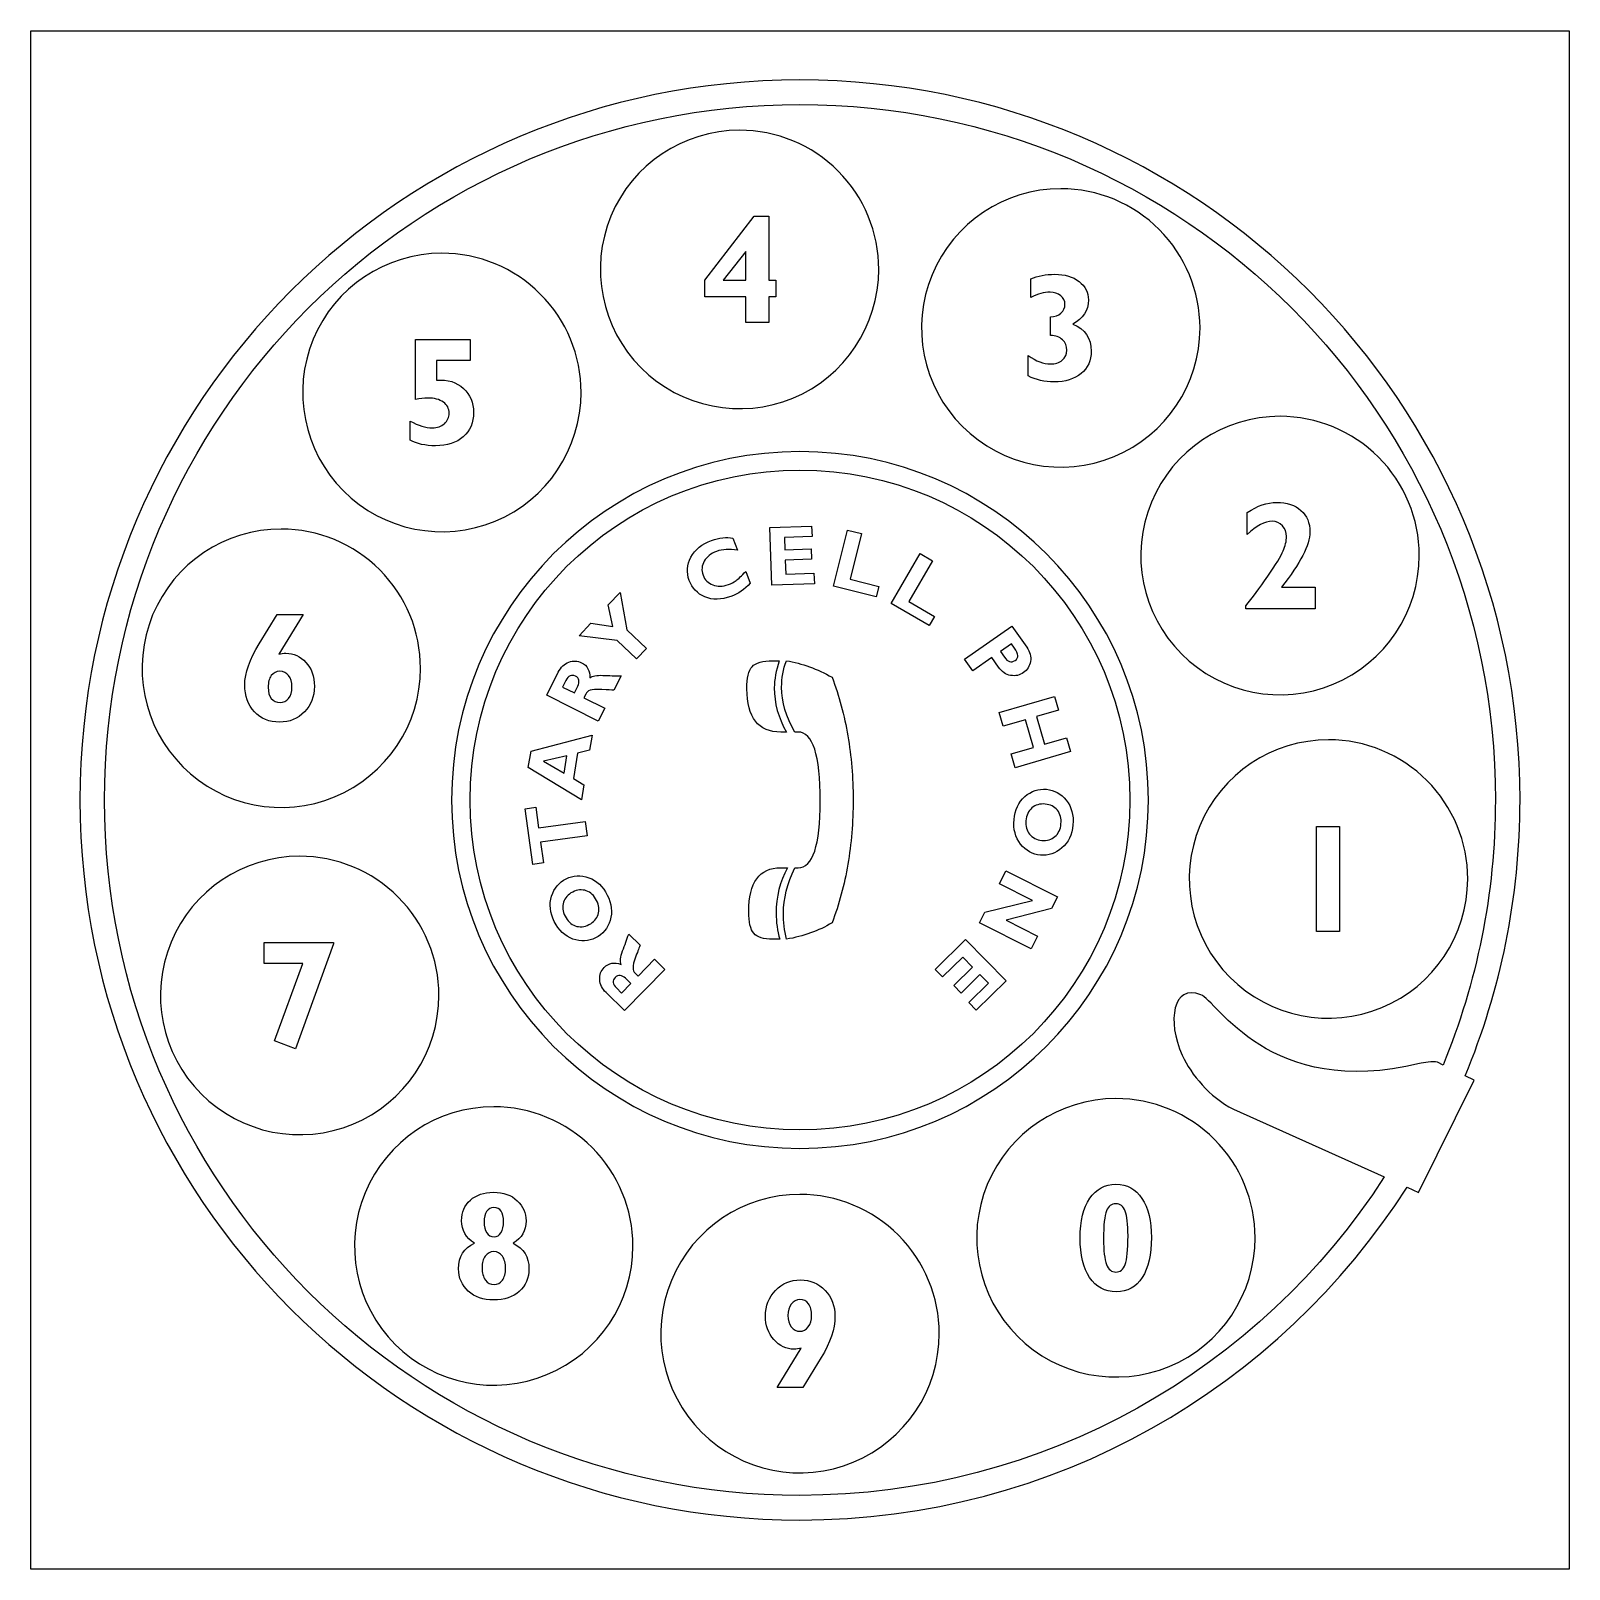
# Model space of a CAD drawing. Extents: x 20 to 70, y 227 to 277.
import ezdxf

# ---------------------------------------------------------------- set-up
doc = ezdxf.new("R2010")
doc.units = 0
doc.layers.add('Layer_1', color=7, linetype='CONTINUOUS')

msp = doc.modelspace()

# ---------------------------------------------------------------- linework, layer by layer
at = {"layer": 'Layer_1', "color": 7}
for p, q in [((20, 277), (70, 277)), ((20, 227), (20, 277)), ((70, 277), (70, 227)), ((44.999741, 275.400378), (44.999741, 275.400378)), ((44.999741, 274.599391), (44.999741, 274.599391)), ((43.035732, 273.767323), (43.035732, 273.767323)), ((53.475636, 271.86636), (53.475636, 271.86636)), ((41.905361, 268.899715), (43.509365, 270.970028)), ((43.509365, 270.970028), (43.990322, 270.970028)), ((43.990322, 270.970028), (43.990322, 268.899715)), ((33.361248, 269.76891), (33.361248, 269.76891)), ((43.235928, 269.829891), (42.505947, 268.899715)), ((43.235928, 268.899715), (43.235928, 269.829891)), ((41.905361, 268.355282), (41.905361, 268.899715)), ((42.505947, 268.899715), (43.235928, 268.899715)), ((43.990322, 268.899715), (44.219814, 268.899715)), ((44.219814, 268.899715), (44.219814, 268.355282)), ((52.502735, 268.336636), (52.502735, 268.937222)), ((43.235928, 268.355282), (41.905361, 268.355282)), ((43.235928, 267.515438), (43.235928, 268.355282)), ((44.219814, 268.355282), (43.990322, 268.355282)), ((43.990322, 268.355282), (43.990322, 267.515438)), ((43.990322, 267.515438), (43.235928, 267.515438)), ((53.142384, 267.101284), (53.142384, 267.70187)), ((53.142384, 267.101284), (53.142384, 267.101284)), ((32.507977, 265.020935), (32.507977, 266.966736)), ((32.507977, 266.966736), (34.277996, 266.966732)), ((34.277996, 266.966732), (34.277996, 266.280697)), ((34.277996, 266.280697), (33.186687, 266.280697)), ((33.186687, 266.280697), (33.186687, 265.645931)), ((52.417286, 265.780483), (52.417286, 266.442104)), ((32.332195, 263.695248), (32.332195, 264.315365)), ((60.60017, 264.469349), (60.60017, 264.469349)), ((44.999783, 263.324201), (44.999783, 263.324201)), ((44.999783, 262.724591), (44.999783, 262.724591)), ((59.535717, 260.63202), (59.535717, 261.347352)), ((28.14172, 260.806523), (28.14172, 260.806523)), ((42.820156, 260.513695), (42.963625, 260.12151)), ((44.015564, 260.853859), (45.378916, 260.903613)), ((44.08394, 258.979253), (44.015564, 260.853859)), ((45.391446, 260.560091), (44.495069, 260.527381)), ((44.495069, 260.527381), (44.50938, 260.134211)), ((45.378916, 260.903613), (45.391446, 260.560091)), ((46.090748, 258.952851), (46.546301, 260.772549)), ((46.546301, 260.772549), (46.999596, 260.65907)), ((46.999596, 260.65907), (46.627528, 259.17283)), ((44.50938, 260.134211), (45.364151, 260.165403)), ((45.364151, 260.165403), (45.37668, 259.821882)), ((47.964381, 258.384018), (48.906248, 260.006274)), ((48.906248, 260.006274), (49.310354, 259.77165)), ((45.37668, 259.821882), (44.5219, 259.79069)), ((44.5219, 259.79069), (44.538376, 259.339818)), ((49.310354, 259.77165), (48.541088, 258.446672)), ((43.239781, 259.429011), (43.38048, 259.044393)), ((43.239811, 259.42901), (43.239781, 259.429011)), ((45.466075, 259.029695), (44.08394, 258.979253)), ((44.538376, 259.339818), (45.453545, 259.373217)), ((45.453545, 259.373217), (45.466075, 259.029695)), ((46.627528, 259.17283), (47.561421, 258.939023)), ((38.766951, 258.338477), (39.153663, 258.748978)), ((39.153663, 258.748978), (39.373507, 257.525409)), ((47.477987, 258.605562), (46.090748, 258.952851)), ((47.561421, 258.939023), (47.477987, 258.605562)), ((60.646557, 258.91327), (61.74519, 258.913265)), ((61.74519, 258.913265), (61.74519, 258.217464)), ((27.421505, 257.074173), (28.009884, 258.028763)), ((28.009884, 258.028763), (28.849728, 258.028759)), ((28.849728, 258.028759), (28.061153, 256.739697)), ((38.915192, 257.63617), (38.766951, 258.338477)), ((49.201098, 257.665987), (47.964381, 258.384018)), ((48.541088, 258.446672), (49.373699, 257.963265)), ((59.491772, 258.217464), (59.491772, 258.312684)), ((61.74519, 258.217464), (59.491772, 258.217464)), ((37.818582, 257.331774), (38.207132, 257.744229)), ((38.207132, 257.744229), (38.915192, 257.63617)), ((39.373507, 257.525409), (40.011732, 256.924165)), ((49.373699, 257.963265), (49.201098, 257.665987)), ((50.351036, 256.575493), (51.886022, 257.653741)), ((51.886022, 257.653741), (52.366875, 256.969203)), ((39.053081, 257.18528), (37.818582, 257.331774)), ((39.691316, 256.584036), (39.053081, 257.18528)), ((51.873627, 257.073773), (51.51762, 256.823699)), ((51.968521, 256.938625), (51.873627, 257.073773)), ((40.011732, 256.924165), (39.691316, 256.584036)), ((44.120124, 256.524605), (44.327981, 256.524605)), ((50.61963, 256.193118), (50.351036, 256.575493)), ((51.236041, 256.626117), (50.61963, 256.193118)), ((51.449839, 256.321755), (51.236041, 256.626117)), ((51.51762, 256.823699), (51.642657, 256.645697)), ((36.768375, 255.406921), (37.144957, 256.155418)), ((39.182774, 256.032042), (38.951631, 255.572628)), ((37.391651, 255.880972), (37.285464, 255.669857)), ((37.285464, 255.669857), (37.666907, 255.477947)), ((37.666907, 255.477947), (37.777953, 255.698658)), ((28.100216, 255.169872), (28.100216, 255.169872)), ((38.444108, 254.563833), (36.768375, 255.406921)), ((38.034335, 255.443396), (37.973993, 255.323445)), ((37.973993, 255.323445), (38.654122, 254.981264)), ((51.474245, 254.846078), (53.276264, 255.367175)), ((53.276264, 255.367175), (53.406071, 254.918282)), ((38.654122, 254.981264), (38.444108, 254.563833)), ((51.604051, 254.397185), (51.474245, 254.846078)), ((52.332858, 254.607936), (51.604051, 254.397185)), ((52.592471, 253.71015), (52.332858, 254.607936)), ((53.406071, 254.918282), (52.682427, 254.709023)), ((52.682427, 254.709023), (52.942041, 253.811237)), ((36.25866, 253.592351), (38.244486, 254.110441)), ((38.244486, 254.110441), (38.163205, 253.614859)), ((44.558108, 254.208489), (44.379945, 254.208489)), ((44.558108, 254.208489), (44.558108, 254.208489)), ((44.936703, 254.208489), (44.832775, 254.208489)), ((52.942041, 253.811237), (53.665695, 254.020495)), ((53.665695, 254.020495), (53.795502, 253.571602)), ((36.170833, 253.057013), (36.25866, 253.592351)), ((37.772496, 253.522424), (37.636736, 252.694246)), ((38.163205, 253.614859), (37.772496, 253.522424)), ((51.863665, 253.499399), (52.592471, 253.71015)), ((53.795502, 253.571602), (51.993472, 253.050505)), ((62.175934, 253.956974), (62.175934, 253.956974)), ((37.899675, 252.007526), (36.170833, 253.057013)), ((37.426842, 253.438947), (36.658444, 253.258756)), ((36.658444, 253.258756), (37.333436, 252.86916)), ((37.333436, 252.86916), (37.426842, 253.438947)), ((51.993472, 253.050505), (51.863665, 253.499399)), ((37.636736, 252.694246), (37.97986, 252.496483)), ((37.97986, 252.496483), (37.899675, 252.007526)), ((36.070653, 251.715851), (36.411142, 251.763078)), ((36.32155, 249.906994), (36.070653, 251.715851)), ((36.411142, 251.763078), (36.504482, 251.090077)), ((36.504482, 251.090077), (38.022066, 251.300556)), ((38.022066, 251.300556), (38.086274, 250.837702)), ((52.342959, 251.32793), (52.342959, 251.32793)), ((53.871459, 251.189071), (53.871459, 251.189071)), ((61.782867, 247.727062), (61.782867, 251.137707)), ((61.782867, 251.137707), (62.537262, 251.137707)), ((62.537262, 251.137707), (62.537262, 247.727062)), ((38.086274, 250.837702), (36.5687, 250.627222)), ((36.5687, 250.627222), (36.662039, 249.954222)), ((28.739166, 250.17191), (28.739166, 250.17191)), ((36.662039, 249.954222), (36.32155, 249.906994)), ((44.372521, 249.79896), (44.595225, 249.79896)), ((44.832775, 249.79896), (44.936703, 249.79896)), ((51.478407, 249.279838), (51.688678, 249.697141)), ((51.688678, 249.697141), (53.363887, 248.853046)), ((52.551643, 248.739061), (51.478407, 249.279838)), ((38.387884, 248.736365), (38.387954, 248.736364)), ((51.01195, 248.354095), (52.551643, 248.739061)), ((53.363887, 248.853046), (53.171141, 248.470518)), ((37.015431, 248.049573), (37.015401, 248.049575)), ((46.042797, 248.009909), (46.042797, 248.009909)), ((50.834917, 248.002744), (51.01195, 248.354095)), ((52.510126, 247.158649), (50.834917, 248.002744)), ((53.171141, 248.470518), (51.696318, 248.091957)), ((51.696318, 248.091957), (52.720387, 247.575953)), ((39.432643, 247.644669), (39.800155, 247.284912)), ((52.720387, 247.575953), (52.510126, 247.158649)), ((62.537262, 247.727062), (61.782867, 247.727062)), ((27.58194, 246.691021), (27.58194, 247.372173)), ((27.58194, 247.372173), (29.837799, 247.372173)), ((29.837799, 247.330673), (28.60733, 243.917587)), ((29.837799, 247.372173), (29.837799, 247.330673)), ((44.342827, 247.475421), (44.112701, 247.475421)), ((44.342827, 247.475421), (44.342827, 247.475421)), ((49.394971, 246.493971), (50.381483, 247.463326)), ((50.381483, 247.463326), (51.696226, 246.125316)), ((28.841705, 246.691021), (27.58194, 246.691021)), ((27.926178, 244.176373), (28.841705, 246.691021)), ((39.740603, 246.277771), (40.273193, 246.821834)), ((40.273193, 246.821834), (40.607117, 246.494953)), ((50.289105, 246.890625), (49.635907, 246.248781)), ((49.99522, 245.969319), (50.60532, 246.568814)), ((50.60532, 246.568814), (50.289105, 246.890625)), ((39.201455, 245.726987), (39.500153, 246.032123)), ((40.607117, 246.494953), (39.294909, 245.154463)), ((39.500153, 246.032123), (39.323596, 246.204957)), ((39.644652, 246.371699), (39.740603, 246.277771)), ((49.635907, 246.248781), (49.394971, 246.493971)), ((50.846247, 246.323624), (50.236147, 245.72413)), ((50.482199, 245.414328), (51.121994, 246.042996)), ((51.696226, 246.125316), (50.723135, 245.169137)), ((51.121994, 246.042996), (50.846247, 246.323624)), ((39.294909, 245.154463), (38.69616, 245.740593)), ((39.03254, 245.892316), (39.201455, 245.726987)), ((50.236147, 245.72413), (49.99522, 245.969319)), ((50.723135, 245.169137), (50.482199, 245.414328)), ((28.60733, 243.917587), (27.926178, 244.176373)), ((65.900274, 243.387341), (65.719407, 243.476241)), ((66.907447, 242.892801), (66.618059, 243.034911)), ((65.104457, 239.247541), (66.907447, 242.892801)), ((35.045528, 242.029164), (35.045528, 242.029164)), ((55.267338, 242.295826), (55.267338, 242.295826)), ((59.083636, 241.948671), (63.988762, 239.748291)), ((55.269779, 239.515621), (55.269779, 239.515621)), ((44.999783, 239.181111), (44.999783, 239.181111)), ((64.72877, 239.416011), (65.104457, 239.247541)), ((34.420528, 237.596127), (34.420528, 237.596127)), ((35.055294, 237.806087), (35.055294, 237.806087)), ((55.269779, 236.656734), (55.269779, 236.656734)), ((35.055294, 236.250912), (35.055294, 236.250912)), ((44.997341, 234.733429), (44.997341, 234.733429)), ((44.252712, 232.904816), (45.038845, 234.184113)), ((45.688259, 233.878936), (45.087673, 232.904815)), ((45.087673, 232.904815), (44.252712, 232.904816)), ((70, 227), (20, 227))]:
    msp.add_line(p, q, dxfattribs=at)
for points in [[(44.999741, 275.400378), (32.081015, 275.400378), (21.59962, 264.918471), (21.59962, 251.999741)], [(68.40038, 251.999741), (68.40038, 264.918471), (57.918467, 275.400378), (44.999741, 275.400378)], [(22.400088, 251.999741), (22.400088, 264.486111), (32.513368, 274.599391), (44.999741, 274.599391)], [(44.999741, 274.599391), (57.486114, 274.599391), (67.599396, 264.486111), (67.599396, 251.999741)], [(43.035732, 273.767323), (41.205706, 273.767323), (39.555876, 272.664942), (38.855556, 270.974219)], [(46.2351, 272.442101), (45.386575, 273.290626), (44.235728, 273.767323), (43.035732, 273.767323)], [(47.560322, 269.242733), (47.560322, 270.442729), (47.083625, 271.593576), (46.2351, 272.442101)], [(53.475636, 271.86636), (51.64561, 271.86636), (49.99578, 270.763979), (49.29546, 269.073256)], [(56.675004, 270.541138), (55.826479, 271.389663), (54.675632, 271.86636), (53.475636, 271.86636)], [(38.855556, 270.974219), (38.155235, 269.283495), (38.54234, 267.337388), (39.836364, 266.043365)], [(58.000226, 267.34177), (58.000226, 268.541766), (57.523529, 269.692613), (56.675004, 270.541138)], [(33.361248, 269.76891), (31.531222, 269.76891), (29.881392, 268.666529), (29.181072, 266.975806)], [(36.560616, 268.443688), (35.712091, 269.292213), (34.561244, 269.76891), (33.361248, 269.76891)], [(44.767218, 265.062557), (46.457941, 265.762877), (47.560322, 267.412707), (47.560322, 269.242733)], [(49.29546, 269.073256), (48.595139, 267.382532), (48.982244, 265.436425), (50.276268, 264.142402)], [(52.502735, 268.937222), (52.728972, 269.036505), (52.988575, 269.086147), (53.281544, 269.086147)], [(53.281544, 269.086147), (53.605437, 269.086147), (53.868295, 269.008022), (54.070118, 268.851772)], [(53.127735, 268.502651), (52.937306, 268.502651), (52.728972, 268.447313), (52.502735, 268.336636)], [(53.474415, 268.390347), (53.383269, 268.465216), (53.267709, 268.502651), (53.127735, 268.502651)], [(54.070118, 268.851772), (54.271941, 268.69715), (54.372852, 268.496955), (54.372852, 268.251186)], [(37.885838, 265.24432), (37.885838, 266.444316), (37.409141, 267.595163), (36.560616, 268.443688)], [(53.611134, 268.107143), (53.611134, 268.221076), (53.565561, 268.315477), (53.474415, 268.390347)], [(53.481739, 267.821499), (53.568002, 267.901252), (53.611134, 267.996466), (53.611134, 268.107143)], [(54.372852, 268.251186), (54.372852, 267.911017), (54.204395, 267.648159), (53.867481, 267.462612)], [(53.142384, 267.70187), (53.283985, 267.70187), (53.397104, 267.741746), (53.481739, 267.821499)], [(53.528126, 266.957241), (53.433725, 267.046759), (53.305144, 267.094773), (53.142384, 267.101284)], [(53.867481, 267.462612), (54.266244, 267.306362), (54.465626, 267.014207), (54.465626, 266.586147)], [(55.207122, 263.161594), (56.897845, 263.861914), (58.000226, 265.511744), (58.000226, 267.34177)], [(29.181072, 266.975806), (28.480751, 265.285082), (28.867856, 263.338975), (30.16188, 262.044952)], [(53.523243, 266.29562), (53.622527, 266.380255), (53.672169, 266.489305), (53.672169, 266.622768)], [(53.672169, 266.622768), (53.672169, 266.756232), (53.624155, 266.867723), (53.528126, 266.957241)], [(54.465626, 266.586147), (54.465626, 266.283413), (54.355763, 266.0409), (54.136036, 265.858608)], [(39.836364, 266.043365), (41.130387, 264.749341), (43.076494, 264.362236), (44.767218, 265.062557)], [(52.417286, 266.442104), (52.674447, 266.26144), (52.914519, 266.171108), (53.137501, 266.171108)], [(53.137501, 266.171108), (53.295378, 266.171108), (53.423959, 266.212612), (53.523243, 266.29562)], [(33.186687, 265.645931), (33.55127, 265.670344), (33.843425, 265.580012), (34.063152, 265.374935)], [(53.252247, 265.587612), (52.95114, 265.587612), (52.67282, 265.651902), (52.417286, 265.780483)], [(54.136036, 265.858608), (53.916309, 265.677944), (53.621713, 265.587612), (53.252247, 265.587612)], [(32.89616, 265.062435), (32.775717, 265.062435), (32.646323, 265.048602), (32.507977, 265.020935)], [(33.411297, 264.930599), (33.287599, 265.01849), (33.115887, 265.062435), (32.89616, 265.062435)], [(34.063152, 265.374935), (34.282879, 265.169857), (34.392742, 264.910254), (34.392742, 264.596127)], [(35.092734, 261.064144), (36.783457, 261.764464), (37.885838, 263.414294), (37.885838, 265.24432)], [(33.596844, 264.571712), (33.596844, 264.723079), (33.534995, 264.842708), (33.411297, 264.930599)], [(33.443035, 264.229916), (33.545574, 264.321061), (33.596844, 264.434993), (33.596844, 264.571712)], [(34.392742, 264.596127), (34.392742, 264.26735), (34.280437, 264.004492), (34.055828, 263.807552)], [(32.332195, 264.315365), (32.59424, 264.16888), (32.835939, 264.095638), (33.057293, 264.095638)], [(33.057293, 264.095638), (33.213543, 264.095638), (33.342124, 264.140397), (33.443035, 264.229916)], [(50.276268, 264.142402), (51.570291, 262.848378), (53.516398, 262.461273), (55.207122, 263.161594)], [(60.60017, 264.469349), (58.770144, 264.469349), (57.120314, 263.366968), (56.419994, 261.676245)], [(63.799538, 263.144127), (62.951013, 263.992652), (61.800166, 264.469349), (60.60017, 264.469349)], [(33.157391, 263.512142), (32.826987, 263.512142), (32.551922, 263.573177), (32.332195, 263.695248)], [(34.055828, 263.807552), (33.832846, 263.610612), (33.533367, 263.512142), (33.157391, 263.512142)], [(44.999783, 263.324201), (38.749414, 263.324201), (33.675562, 258.250351), (33.675564, 251.999981)], [(56.324002, 251.999981), (56.324004, 258.250351), (51.250152, 263.324201), (44.999783, 263.324201)], [(65.12476, 259.944759), (65.12476, 261.144755), (64.648063, 262.295602), (63.799538, 263.144127)], [(34.275174, 251.999981), (34.275171, 257.926091), (39.073678, 262.724591), (44.999783, 262.724591)], [(44.999783, 262.724591), (50.925888, 262.724591), (55.724395, 257.926091), (55.724392, 251.999981)], [(30.16188, 262.044952), (31.455903, 260.750928), (33.40201, 260.363823), (35.092734, 261.064144)], [(56.419994, 261.676245), (55.719673, 259.985521), (56.106778, 258.039414), (57.400802, 256.745391)], [(59.535717, 261.347352), (59.869376, 261.563823), (60.187572, 261.672059), (60.490307, 261.672059)], [(60.490307, 261.672059), (60.825594, 261.672059), (61.089265, 261.585796), (61.281322, 261.41327)], [(60.35603, 261.056825), (60.107006, 261.056825), (59.833568, 260.915223), (59.535717, 260.63202)], [(60.675854, 260.912782), (60.587963, 261.008811), (60.481355, 261.056825), (60.35603, 261.056825)], [(61.281322, 261.41327), (61.475007, 261.240744), (61.57185, 261.003928), (61.57185, 260.702821)], [(28.14172, 260.806523), (26.311694, 260.806523), (24.661864, 259.704142), (23.961544, 258.013419)], [(31.341088, 259.481301), (30.492563, 260.329826), (29.341716, 260.806523), (28.14172, 260.806523)], [(42.12533, 260.435383), (42.3767, 260.527337), (42.608309, 260.553441), (42.820156, 260.513695)], [(61.57185, 260.702821), (61.57185, 260.291037), (61.263419, 259.69452), (60.646557, 258.91327)], [(60.810131, 260.568544), (60.810131, 260.702007), (60.765372, 260.816753), (60.675854, 260.912782)], [(60.705151, 260.094911), (60.775138, 260.257671), (60.810131, 260.415549), (60.810131, 260.568544)], [(41.455488, 259.890087), (41.586787, 260.13829), (41.810068, 260.320055), (42.12533, 260.435383)], [(42.291093, 260.079949), (42.103621, 260.011368), (41.968648, 259.9048), (41.886174, 259.760246)], [(42.963625, 260.12151), (42.706107, 260.163615), (42.48193, 260.149761), (42.291093, 260.079949)], [(60.19978, 259.269716), (60.466707, 259.657085), (60.635164, 259.93215), (60.705151, 260.094911)], [(41.398607, 259.138671), (41.30604, 259.39172), (41.325, 259.642192), (41.455488, 259.890087)], [(41.886174, 259.760246), (41.80423, 259.616841), (41.791699, 259.467373), (41.84858, 259.311844)], [(62.331656, 255.764583), (64.022379, 256.464903), (65.12476, 258.114733), (65.12476, 259.944759)], [(32.66631, 256.281933), (32.66631, 257.481929), (32.189613, 258.632776), (31.341088, 259.481301)], [(41.909916, 258.600808), (41.661611, 258.706333), (41.491174, 258.885621), (41.398607, 259.138671)], [(41.84858, 259.311844), (41.90579, 259.155475), (42.011426, 259.047802), (42.165488, 258.988826)], [(42.165488, 258.988826), (42.320402, 258.930158), (42.489494, 258.934345), (42.672763, 259.001386)], [(42.672763, 259.001386), (42.76356, 259.034602), (42.846685, 259.078356), (42.922139, 259.132649)], [(43.38048, 259.044393), (43.202964, 258.846961), (42.993568, 258.704113), (42.752292, 258.615849)], [(42.922139, 259.132649), (42.997291, 259.18778), (43.103182, 259.286567), (43.239811, 259.42901)], [(59.491772, 258.312684), (59.698477, 258.564963), (59.93448, 258.883973), (60.19978, 259.269716)], [(42.752292, 258.615849), (42.43955, 258.501444), (42.158758, 258.49643), (41.909916, 258.600808)], [(23.961544, 258.013419), (23.261223, 256.322695), (23.648328, 254.376588), (24.942352, 253.082565)], [(26.955196, 255.738724), (26.955196, 256.127721), (27.110632, 256.572871), (27.421505, 257.074173)], [(28.061153, 256.739697), (28.136023, 256.75923), (28.211707, 256.768997), (28.288204, 256.768997)], [(28.288204, 256.768997), (28.543738, 256.768997), (28.761837, 256.670527), (28.942501, 256.473587)], [(37.485651, 256.480046), (37.630308, 256.534531), (37.769411, 256.528181), (37.902959, 256.460994)], [(43.44459, 256.331596), (43.563365, 256.460268), (43.788543, 256.524605), (44.120124, 256.524605)], [(44.327981, 256.524605), (44.219103, 256.202922), (44.164665, 255.910933), (44.164665, 255.648638)], [(44.402215, 255.663485), (44.402215, 255.955474), (44.454179, 256.242514), (44.558108, 256.524605)], [(44.558108, 256.524605), (45.067851, 256.440473), (45.562747, 256.26231), (46.042797, 255.990117)], [(51.642657, 256.645697), (51.754315, 256.486741), (51.86948, 256.448941), (51.988152, 256.532299)], [(52.081792, 256.69328), (52.078008, 256.754294), (52.040251, 256.836076), (51.968521, 256.938625)], [(51.988152, 256.532299), (52.054837, 256.579125), (52.08605, 256.632786), (52.081792, 256.69328)], [(52.491835, 256.503979), (52.466058, 256.349124), (52.391637, 256.228474), (52.268573, 256.142029)], [(52.366875, 256.969203), (52.475965, 256.813909), (52.517619, 256.658834), (52.491835, 256.503979)], [(57.400802, 256.745391), (58.694825, 255.451367), (60.640932, 255.064262), (62.331656, 255.764583)], [(27.817013, 256.043896), (27.748654, 255.951123), (27.714474, 255.824169), (27.714474, 255.663036)], [(28.095333, 256.183056), (27.978146, 256.183056), (27.885372, 256.136669), (27.817013, 256.043896)], [(28.378536, 256.043896), (28.306921, 256.136669), (28.21252, 256.183056), (28.095333, 256.183056)], [(28.485958, 255.675243), (28.485958, 255.828238), (28.450151, 255.951123), (28.378536, 256.043896)], [(28.942501, 256.473587), (29.124793, 256.276647), (29.215939, 256.017044), (29.215939, 255.694779)], [(29.873206, 252.101757), (31.563929, 252.802077), (32.66631, 254.451907), (32.66631, 256.281933)], [(37.144957, 256.155418), (37.226628, 256.317753), (37.340193, 256.425962), (37.485651, 256.480046)], [(37.701268, 256.024323), (37.574921, 256.087892), (37.471716, 256.040108), (37.391651, 255.880972)], [(37.812628, 255.890134), (37.799939, 255.948617), (37.762819, 255.993347), (37.701268, 256.024323)], [(37.902959, 256.460994), (38.08768, 256.368056), (38.176144, 256.203297), (38.168353, 255.966716)], [(38.168353, 255.966716), (38.248581, 256.032572), (38.391572, 256.060839), (38.597325, 256.051517)], [(38.597325, 256.051517), (38.803477, 256.042999), (38.998627, 256.036508), (39.182774, 256.032042)], [(43.273851, 255.611521), (43.273851, 255.967846), (43.330764, 256.207871), (43.44459, 256.331596)], [(51.845432, 256.048273), (51.691303, 256.074566), (51.559439, 256.165727), (51.449839, 256.321755)], [(52.268573, 256.142029), (52.141111, 256.052496), (52.000064, 256.021244), (51.845432, 256.048273)], [(27.270138, 254.864701), (27.060177, 255.08931), (26.955196, 255.380651), (26.955196, 255.738724)], [(27.714474, 255.663036), (27.714474, 255.506786), (27.748654, 255.38553), (27.817013, 255.299267)], [(28.380978, 255.30415), (28.450965, 255.395295), (28.485958, 255.518993), (28.485958, 255.675243)], [(29.215939, 255.694779), (29.215939, 255.36112), (29.108517, 255.083613), (28.893673, 254.862259)], [(37.777953, 255.698658), (37.813375, 255.769028), (37.824933, 255.832854), (37.812628, 255.890134)], [(38.178159, 255.564942), (38.110038, 255.539091), (38.062097, 255.498576), (38.034335, 255.443396)], [(38.564342, 255.588605), (38.375413, 255.599487), (38.246686, 255.591599), (38.178159, 255.564942)], [(38.951631, 255.572628), (38.882772, 255.5732), (38.753676, 255.578526), (38.564342, 255.588605)], [(44.379945, 254.208489), (43.642549, 254.208489), (43.273851, 254.676166), (43.273851, 255.611521)], [(44.164665, 255.648638), (44.164665, 255.148792), (44.295812, 254.668743), (44.558108, 254.208489)], [(44.832775, 254.208489), (44.545735, 254.703386), (44.402215, 255.188384), (44.402215, 255.663485)], [(46.042797, 255.990117), (46.27045, 255.381394), (46.441189, 254.745452), (46.555015, 254.08229)], [(27.817013, 255.299267), (27.885372, 255.213004), (27.979773, 255.169872), (28.100216, 255.169872)], [(28.100216, 255.169872), (28.217403, 255.169872), (28.310991, 255.214631), (28.380978, 255.30415)], [(28.085567, 254.530228), (27.751908, 254.530228), (27.480099, 254.641719), (27.270138, 254.864701)], [(28.893673, 254.862259), (28.678829, 254.640905), (28.40946, 254.530228), (28.085567, 254.530228)], [(45.656778, 251.966607), (45.656778, 253.461195), (45.416753, 254.208489), (44.936703, 254.208489)], [(46.555015, 254.08229), (46.668842, 253.419129), (46.725755, 252.728748), (46.725755, 252.011148)], [(62.175934, 253.956974), (60.345908, 253.956974), (58.696078, 252.854593), (57.995758, 251.16387)], [(65.375302, 252.631752), (64.526777, 253.480277), (63.37593, 253.956974), (62.175934, 253.956974)], [(24.942352, 253.082565), (26.236375, 251.788541), (28.182482, 251.401436), (29.873206, 252.101757)], [(66.700524, 249.432384), (66.700524, 250.63238), (66.223827, 251.783227), (65.375302, 252.631752)], [(46.725755, 252.011148), (46.725755, 251.278701), (46.668842, 250.578422), (46.555015, 249.910312)], [(51.955158, 251.363162), (51.983875, 251.679648), (52.101781, 251.92871), (52.308879, 252.110346)], [(52.308879, 252.110346), (52.515936, 252.291983), (52.749627, 252.370977), (53.009952, 252.347328)], [(53.009952, 252.347328), (53.265815, 252.324082), (53.480634, 252.205242), (53.654409, 251.990806)], [(21.59962, 251.999741), (21.59962, 239.081011), (32.081015, 228.599621), (44.999741, 228.599621)], [(44.999741, 229.400601), (32.513368, 229.400601), (22.400088, 239.513371), (22.400088, 251.999741)], [(33.675564, 251.999981), (33.675562, 245.749611), (38.749414, 240.675761), (44.999783, 240.675761)], [(44.999783, 241.275371), (39.073678, 241.275371), (34.275171, 246.073871), (34.275174, 251.999981)], [(44.936703, 249.79896), (45.416753, 249.79896), (45.656778, 250.521509), (45.656778, 251.966607)], [(44.999783, 240.675761), (51.250152, 240.675761), (56.324004, 245.749611), (56.324002, 251.999981)], [(55.724392, 251.999981), (55.724395, 246.073871), (50.925888, 241.275371), (44.999783, 241.275371)], [(52.538416, 251.742979), (52.424234, 251.64369), (52.359081, 251.505341), (52.342959, 251.32793)], [(52.966339, 251.867249), (52.796058, 251.882715), (52.653417, 251.841292), (52.538416, 251.742979)], [(53.364846, 251.667901), (53.270341, 251.785249), (53.137505, 251.851699), (52.966339, 251.867249)], [(53.48231, 251.224424), (53.498412, 251.401835), (53.459257, 251.54966), (53.364846, 251.667901)], [(53.654409, 251.990806), (53.828104, 251.775477), (53.900454, 251.508233), (53.871459, 251.189071)], [(67.599396, 251.999741), (67.599396, 248.949311), (66.994593, 246.041651), (65.900274, 243.387341)], [(66.618059, 243.034911), (67.765366, 245.796611), (68.40038, 248.823991), (68.40038, 251.999741)], [(52.170137, 250.568357), (51.998386, 250.785307), (51.926726, 251.050242), (51.955158, 251.363162)], [(52.342959, 251.32793), (52.326935, 251.151411), (52.366173, 251.004477), (52.460671, 250.887129)], [(53.287101, 250.81205), (53.401204, 250.910447), (53.466273, 251.047905), (53.48231, 251.224424)], [(53.871459, 251.189071), (53.842516, 250.870802), (53.722825, 250.621903), (53.512384, 250.442373)], [(57.995758, 251.16387), (57.295437, 249.473146), (57.682542, 247.527039), (58.976566, 246.233016)], [(52.815565, 250.207702), (52.557031, 250.231186), (52.341889, 250.351404), (52.170137, 250.568357)], [(52.460671, 250.887129), (52.556068, 250.769699), (52.688907, 250.70325), (52.859188, 250.68778)], [(52.859188, 250.68778), (53.030354, 250.672228), (53.172992, 250.713651), (53.287101, 250.81205)], [(28.739166, 250.17191), (26.90914, 250.17191), (25.25931, 249.069529), (24.55899, 247.378806)], [(31.938534, 248.846688), (31.090009, 249.695213), (29.939162, 250.17191), (28.739166, 250.17191)], [(53.512384, 250.442373), (53.302816, 250.262762), (53.070543, 250.184538), (52.815565, 250.207702)], [(37.396342, 249.439861), (37.628501, 249.556028), (37.874703, 249.567109), (38.13495, 249.473105)], [(43.333238, 248.373658), (43.333238, 249.32386), (43.679666, 249.79896), (44.372521, 249.79896)], [(44.595225, 249.79896), (44.347776, 249.343655), (44.224052, 248.851233), (44.224052, 248.321694)], [(44.461603, 248.321694), (44.461603, 248.786897), (44.585327, 249.279319), (44.832775, 249.79896)], [(46.555015, 249.910312), (46.441189, 249.247151), (46.27045, 248.613683), (46.042797, 248.009909)], [(36.927515, 248.873443), (37.011104, 249.13649), (37.16738, 249.325296), (37.396342, 249.439861)], [(37.612015, 249.008766), (37.458313, 248.931855), (37.358862, 248.821532), (37.313664, 248.677798)], [(38.055776, 249.049128), (37.912845, 249.098729), (37.764925, 249.085275), (37.612015, 249.008766)], [(38.387954, 248.736364), (38.30864, 248.894874), (38.197914, 248.999128), (38.055776, 249.049128)], [(38.13495, 249.473105), (38.395197, 249.379103), (38.595621, 249.191605), (38.736222, 248.91061)], [(63.90742, 245.252208), (65.598143, 245.952528), (66.700524, 247.602358), (66.700524, 249.432384)], [(33.263756, 245.64732), (33.263756, 246.847316), (32.787059, 247.998163), (31.938534, 248.846688)], [(37.015401, 248.049575), (36.872396, 248.335373), (36.8431, 248.609996), (36.927515, 248.873443)], [(37.313664, 248.677798), (37.268446, 248.534064), (37.285494, 248.382942), (37.364808, 248.224431)], [(38.440293, 248.280596), (38.485123, 248.42513), (38.467653, 248.577053), (38.387884, 248.736365)], [(38.736222, 248.91061), (38.878431, 248.626413), (38.909341, 248.352591), (38.828953, 248.089145)], [(37.622114, 247.482276), (37.361066, 247.573875), (37.158838, 247.762974), (37.015431, 248.049573)], [(37.364808, 248.224431), (37.444517, 248.065121), (37.555642, 247.960066), (37.698182, 247.909265)], [(38.141942, 247.949627), (38.294845, 248.026138), (38.394296, 248.136461), (38.440293, 248.280596)], [(38.828953, 248.089145), (38.748559, 247.825699), (38.591483, 247.635492), (38.357725, 247.518523)], [(43.496554, 247.668431), (43.387677, 247.797104), (43.333238, 248.032179), (43.333238, 248.373658)], [(44.224052, 248.321694), (44.224052, 248.024756), (44.263644, 247.742665), (44.342827, 247.475421)], [(44.558108, 247.475421), (44.493771, 247.762461), (44.461603, 248.044552), (44.461603, 248.321694)], [(46.042797, 248.009909), (45.607288, 247.747614), (45.112392, 247.569451), (44.558108, 247.475421)], [(38.357725, 247.518523), (38.127964, 247.403558), (37.88276, 247.391475), (37.622114, 247.482276)], [(37.698182, 247.909265), (37.840313, 247.859263), (37.988233, 247.872717), (38.141942, 247.949627)], [(39.236276, 247.092794), (39.307008, 247.28662), (39.372464, 247.470579), (39.432643, 247.644669)], [(44.112701, 247.475421), (43.815763, 247.475421), (43.610381, 247.539758), (43.496554, 247.668431)], [(24.55899, 247.378806), (23.858669, 245.688082), (24.245774, 243.741975), (25.539798, 242.447952)], [(39.186783, 246.658328), (39.148441, 246.754771), (39.164939, 246.899593), (39.236276, 247.092794)], [(39.800155, 247.284912), (39.778673, 247.219483), (39.734388, 247.098103), (39.667301, 246.920773)], [(38.490343, 246.163793), (38.482376, 246.318166), (38.530678, 246.448767), (38.635248, 246.555597)], [(38.635248, 246.555597), (38.779902, 246.703368), (38.963747, 246.737611), (39.186783, 246.658328)], [(39.667301, 246.920773), (39.599537, 246.74407), (39.567957, 246.619027), (39.572562, 246.545645)], [(39.572562, 246.545645), (39.576176, 246.472893), (39.600206, 246.414912), (39.644652, 246.371699)], [(38.69616, 245.740593), (38.566299, 245.867713), (38.497693, 246.00878), (38.490343, 246.163793)], [(38.990035, 246.230848), (38.891096, 246.129775), (38.905264, 246.016931), (39.03254, 245.892316)], [(39.151708, 246.296185), (39.092117, 246.301848), (39.038226, 246.280069), (38.990035, 246.230848)], [(39.323596, 246.204957), (39.267321, 246.260064), (39.210025, 246.290473), (39.151708, 246.296185)], [(58.023752, 245.669381), (57.122862, 246.027201), (56.917431, 244.829491), (57.421206, 243.702571)], [(58.976566, 246.233016), (60.270589, 244.938992), (62.216696, 244.551887), (63.90742, 245.252208)], [(30.470652, 241.467144), (32.161375, 242.167464), (33.263756, 243.817294), (33.263756, 245.64732)], [(65.13753, 243.436441), (60.247504, 242.245481), (58.5455, 245.500671), (58.023752, 245.669381)], [(57.421206, 243.702571), (57.72499, 243.059911), (58.295765, 242.364701), (59.083636, 241.948671)], [(65.719407, 243.476241), (65.561678, 243.518441), (65.263289, 243.467241), (65.13753, 243.436441)], [(25.539798, 242.447952), (26.833821, 241.153928), (28.779928, 240.766823), (30.470652, 241.467144)], [(35.045528, 242.029164), (33.215502, 242.029164), (31.565672, 240.926783), (30.865352, 239.23606)], [(38.244896, 240.703942), (37.396371, 241.552467), (36.245524, 242.029164), (35.045528, 242.029164)], [(55.267338, 242.295826), (53.437312, 242.295826), (51.787482, 241.193445), (51.087162, 239.502722)], [(58.466706, 240.970604), (57.618181, 241.819129), (56.467334, 242.295826), (55.267338, 242.295826)], [(39.570118, 237.504574), (39.570118, 238.70457), (39.093421, 239.855417), (38.244896, 240.703942)], [(59.791928, 237.771236), (59.791928, 238.971232), (59.315231, 240.122079), (58.466706, 240.970604)], [(63.988762, 239.748291), (59.964942, 233.522651), (52.968054, 229.400601), (44.999741, 229.400601)], [(51.087162, 239.502722), (50.386841, 237.811998), (50.773946, 235.865891), (52.06797, 234.571868)], [(54.417728, 239.054195), (54.627689, 239.361812), (54.911706, 239.515621), (55.269779, 239.515621)], [(55.269779, 239.515621), (55.631107, 239.515621), (55.912683, 239.360185), (56.114506, 239.049313)], [(30.865352, 239.23606), (30.165031, 237.545336), (30.552136, 235.599229), (31.84616, 234.305206)], [(34.286251, 238.995052), (34.476681, 239.165951), (34.726518, 239.2514), (35.035763, 239.2514)], [(35.035763, 239.2514), (35.361284, 239.2514), (35.619259, 239.160254), (35.809689, 238.977962)], [(44.999783, 239.181111), (43.169757, 239.181111), (41.519927, 238.07873), (40.819607, 236.388007)], [(44.999741, 228.599621), (53.286927, 228.599621), (60.57088, 232.913071), (64.72877, 239.416011)], [(48.199151, 237.855889), (47.350626, 238.704414), (46.199779, 239.181111), (44.999783, 239.181111)], [(54.105228, 237.765133), (54.105228, 238.318518), (54.209395, 238.748206), (54.417728, 239.054195)], [(56.114506, 239.049313), (56.317957, 238.73844), (56.419682, 238.316077), (56.419682, 237.782223)], [(34.000607, 238.326107), (34.000607, 238.6028), (34.095822, 238.825781), (34.286251, 238.995052)], [(34.816038, 238.6264), (34.759071, 238.54502), (34.730588, 238.431902), (34.730588, 238.287045)], [(35.04553, 238.750912), (34.949501, 238.750912), (34.873004, 238.709408), (34.816038, 238.6264)], [(35.365355, 238.29681), (35.365355, 238.599545), (35.258747, 238.750912), (35.04553, 238.750912)], [(35.809689, 238.977962), (36.000118, 238.797298), (36.095333, 238.578385), (36.095333, 238.321224)], [(54.959721, 238.644039), (54.896241, 238.491044), (54.864501, 238.186682), (54.864501, 237.730953)], [(55.264896, 238.875973), (55.12655, 238.875973), (55.024825, 238.798662), (54.959721, 238.644039)], [(55.567631, 238.639156), (55.507411, 238.797034), (55.406499, 238.875973), (55.264896, 238.875973)], [(55.660401, 237.835934), (55.660401, 238.215165), (55.629478, 238.482906), (55.567631, 238.639156)], [(34.420528, 237.596127), (34.140581, 237.771908), (34.000607, 238.015234), (34.000607, 238.326107)], [(34.730588, 238.287045), (34.730588, 238.138933), (34.759885, 238.021745), (34.818478, 237.935482)], [(35.282345, 237.935482), (35.337685, 238.023373), (35.365355, 238.143815), (35.365355, 238.29681)], [(36.095333, 238.321224), (36.095333, 238.003841), (35.956987, 237.762142), (35.680294, 237.596127)], [(33.905392, 236.766048), (33.905392, 237.161556), (34.077104, 237.438249), (34.420528, 237.596127)], [(34.818478, 237.935482), (34.877071, 237.849219), (34.95601, 237.806087), (35.055294, 237.806087)], [(35.055294, 237.806087), (35.15295, 237.806087), (35.228634, 237.849219), (35.282345, 237.935482)], [(35.680294, 237.596127), (36.020463, 237.420346), (36.190548, 237.14528), (36.190548, 236.770931)], [(36.777014, 233.324398), (38.467737, 234.024718), (39.570118, 235.674548), (39.570118, 237.504574)], [(49.524373, 234.656521), (49.524373, 235.856517), (49.047676, 237.007364), (48.199151, 237.855889)], [(54.412846, 236.480953), (54.207767, 236.790198), (54.105228, 237.218258), (54.105228, 237.765133)], [(54.864501, 237.730953), (54.864501, 237.348466), (54.896241, 237.073401), (54.959721, 236.905758)], [(55.567631, 236.903316), (55.629478, 237.069332), (55.660401, 237.380205), (55.660401, 237.835934)], [(56.419682, 237.782223), (56.419682, 237.22721), (56.321212, 236.794267), (56.124271, 236.483395)], [(56.998824, 233.59106), (58.689547, 234.29138), (59.791928, 235.94121), (59.791928, 237.771236)], [(34.772091, 237.178646), (34.702104, 237.084245), (34.66711, 236.957292), (34.66711, 236.797787)], [(35.050411, 237.322689), (34.934851, 237.322689), (34.842078, 237.274675), (34.772091, 237.178646)], [(35.32629, 237.173763), (35.257931, 237.273047), (35.165971, 237.322689), (35.050411, 237.322689)], [(35.431271, 236.775814), (35.431271, 236.943457), (35.396277, 237.076107), (35.32629, 237.173763)], [(34.220333, 236.036068), (34.010372, 236.22487), (33.905392, 236.468197), (33.905392, 236.766048)], [(34.66711, 236.797787), (34.66711, 236.631771), (34.702917, 236.499121), (34.774532, 236.399837)], [(35.32629, 236.392513), (35.396277, 236.488542), (35.431271, 236.616309), (35.431271, 236.775814)], [(36.190548, 236.770931), (36.190548, 236.464942), (36.085568, 236.21836), (35.875607, 236.031185)], [(54.959721, 236.905758), (55.024828, 236.739742), (55.12818, 236.656734), (55.269779, 236.656734)], [(55.269779, 236.656734), (55.406498, 236.656734), (55.505782, 236.738928), (55.567631, 236.903316)], [(35.040646, 235.752865), (34.705359, 235.752865), (34.431922, 235.847266), (34.220333, 236.036068)], [(34.774532, 236.399837), (34.846147, 236.300554), (34.939734, 236.250912), (35.055294, 236.250912)], [(35.875607, 236.031185), (35.667274, 235.845638), (35.388953, 235.752865), (35.040646, 235.752865)], [(35.055294, 236.250912), (35.167599, 236.250912), (35.257931, 236.298112), (35.32629, 236.392513)], [(40.819607, 236.388007), (40.119286, 234.697283), (40.506391, 232.751176), (41.800415, 231.457153)], [(43.876736, 235.224151), (43.876736, 235.55781), (43.985785, 235.837757), (44.203884, 236.063994)], [(44.203884, 236.063994), (44.421983, 236.290231), (44.691352, 236.40335), (45.01199, 236.40335)], [(45.01199, 236.40335), (45.334255, 236.40335), (45.601996, 236.290231), (45.815212, 236.063994)], [(45.815212, 236.063994), (46.030056, 235.837757), (46.137478, 235.554554), (46.137478, 235.214385)], [(55.279545, 236.017086), (54.908451, 236.017086), (54.619551, 236.171708), (54.412846, 236.480953)], [(56.124271, 236.483395), (55.927331, 236.172522), (55.645756, 236.017086), (55.279545, 236.017086)], [(44.716579, 235.617218), (44.643337, 235.521189), (44.606716, 235.398305), (44.606716, 235.248566)], [(44.997341, 235.763702), (44.885036, 235.763702), (44.791449, 235.714874), (44.716579, 235.617218)], [(45.275661, 235.624542), (45.207302, 235.717315), (45.114528, 235.763702), (44.997341, 235.763702)], [(45.378201, 235.243683), (45.378201, 235.404816), (45.344021, 235.531769), (45.275661, 235.624542)], [(44.150173, 234.464873), (43.967882, 234.674834), (43.876736, 234.927927), (43.876736, 235.224151)], [(44.606716, 235.248566), (44.606716, 235.095571), (44.642523, 234.971059), (44.714138, 234.875031)], [(45.268337, 234.877472), (45.34158, 234.973501), (45.378201, 235.095571), (45.378201, 235.243683)], [(46.137478, 235.214385), (46.137478, 234.810739), (45.987738, 234.365589), (45.688259, 233.878936)], [(44.714138, 234.875031), (44.78738, 234.78063), (44.881781, 234.733429), (44.997341, 234.733429)], [(44.997341, 234.733429), (45.10639, 234.733429), (45.196722, 234.781443), (45.268337, 234.877472)], [(46.731269, 230.476345), (48.421992, 231.176665), (49.524373, 232.826495), (49.524373, 234.656521)], [(52.06797, 234.571868), (53.361993, 233.277844), (55.3081, 232.890739), (56.998824, 233.59106)], [(31.84616, 234.305206), (33.140183, 233.011182), (35.08629, 232.624077), (36.777014, 233.324398)], [(44.806911, 234.152373), (44.553005, 234.152373), (44.334092, 234.25654), (44.150173, 234.464873)], [(45.038845, 234.184113), (44.96072, 234.162953), (44.883409, 234.152373), (44.806911, 234.152373)], [(41.800415, 231.457153), (43.094438, 230.163129), (45.040545, 229.776024), (46.731269, 230.476345)]]:
    msp.add_open_spline(points, degree=3, dxfattribs=at)

doc.saveas('drawing.dxf')
